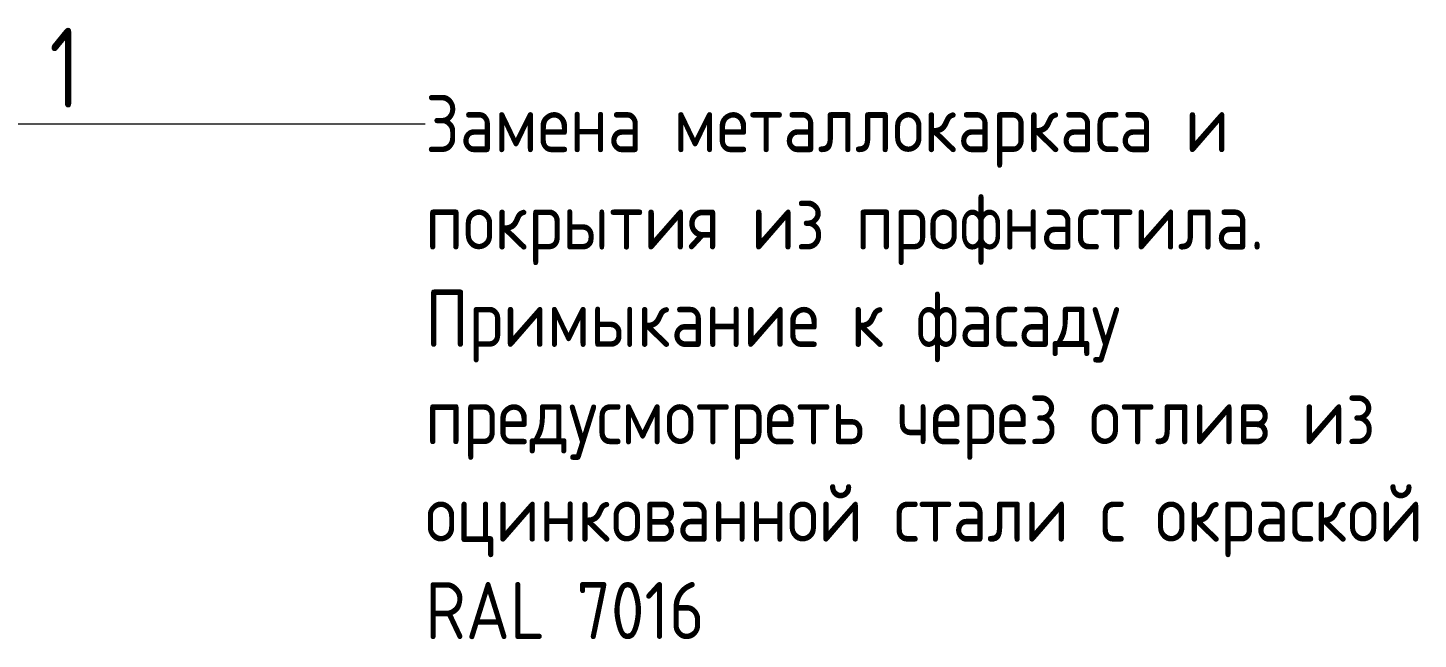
# Model space of a CAD drawing. Header units: millimetres. Extents: x -25149 to 64359, y -29707 to 46678.
# Drawn here: x 58278 to 64359, y 7306 to 9983 of the extents above; entities that cross this region are included whole.
import ezdxf

# ---------------------------------------------------------------- set-up
doc = ezdxf.new("R2010")
doc.units = ezdxf.units.MM
doc.layers.add('Аннотация', color=7, linetype='Continuous', lineweight=9)
doc.layers.add('Разрезы', color=7, linetype='Continuous', lineweight=9)
doc.styles.add('GOST Common_2', font='GOST_Common.ttf', dxfattribs={"width": 0.9, "height": 250})
doc.styles.add('GOST Common_3', font='GOST_Common.ttf', dxfattribs={"width": 0.8, "height": 350})

msp = doc.modelspace()

# ---------------------------------------------------------------- linework, layer by layer
at = {"layer": 'Аннотация'}
msp.add_line((57317.638, 9562.829), (60016.258, 9562.829), dxfattribs=at)
msp.add_line((57317.638, 9562.829), (60016.258, 9562.829), dxfattribs=at)

# ---------------------------------------------------------------- texts
at = {"layer": 'Аннотация', "insert": (60016.258, 9688.022), "char_height": 250, "width": 4679.1, "attachment_point": 1, "line_spacing_factor": 1.022766, "style": 'GOST Common_2'}
msp.add_mtext('\\pxt1.44,2.88,4.32,5.76,7.2,8.64,10.08,11.52,12.96,14.4,15.84,17.28,18.72,20.16,21.6,23.04,24.48,25.92,27.36,28.8,30.24,31.68,33.12,34.56,36,37.44,38.88,40.32,41.76,43.2,44.64,46.08;{Замена металлокаркаса и покрытия из профнастила.\\PПримыкание к фасаду предусмотреть через отлив из оцинкованной стали с окраской RAL 7016}', dxfattribs=at)
at = {"layer": 'Разрезы', "insert": (58439.003, 9807.622), "char_height": 350, "width": 143.2, "attachment_point": 5, "line_spacing_factor": 1.022766, "style": 'GOST Common_3'}
msp.add_mtext('\\pxqc,t2.90286,5.80571,8.70857,11.61143,14.51429,17.41714,20.32,23.22286,26.12571,29.02857,31.93143,34.83429,37.73714,40.64,43.54286,46.44571,49.34857,52.25143,55.15429,58.05714,60.96,63.86286,66.76571,69.66857,72.57143,75.47429,78.37714,81.28,84.18286,87.08571,89.98857,92.89143;{1}', dxfattribs=at)

doc.saveas('drawing.dxf')
